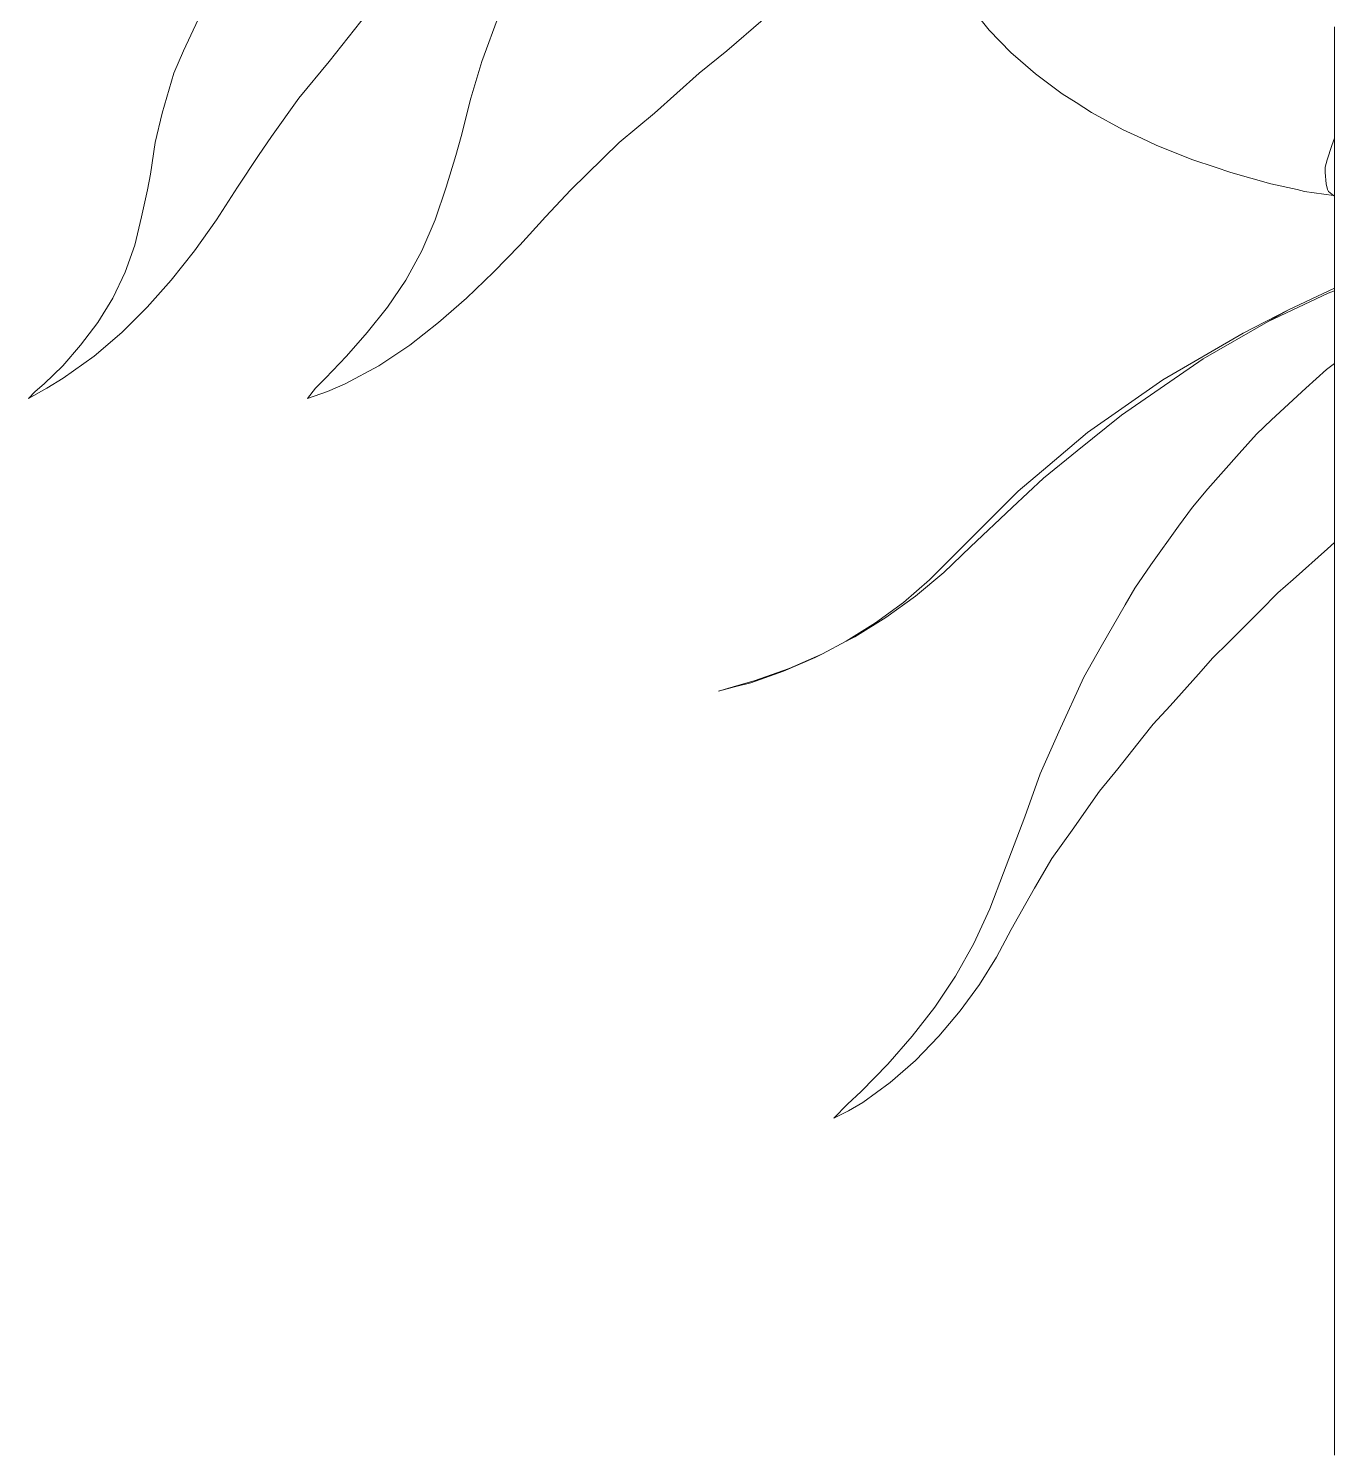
# Model space of a CAD drawing. Header units: metres. Extents: x 12.2 to 77.2, y 18.8 to 35.5.
# Drawn here: x 63.1296 to 63.3392, y 20.9084 to 21.1368 of the extents above; entities that cross this region are included whole.
import ezdxf

# ---------------------------------------------------------------- set-up
doc = ezdxf.new("R2010")
doc.units = ezdxf.units.M
doc.layers.add('0inne_gulv', color=7, linetype='Continuous', lineweight=13)

# ---------------------------------------------------------------- blocks, each defined once
blk = doc.blocks.new('One bedroom house bk')
for p, q in [((-8.62688, -2.25025), (-8.62079, -2.24253)), ((-8.60234, -2.25025), (-8.59955, -2.24253)), ((-8.52091, -2.2452), (-8.52329, -2.24228)), ((-8.6479, -2.24349), (-8.65024, -2.2485)), ((-8.55718, -2.24349), (-8.56302, -2.2485)), ((-8.51742, -2.2488), (-8.52091, -2.2452)), ((-8.4655, -2.26252), (-8.46548, -2.24466)), ((-8.65024, -2.2485), (-8.65178, -2.25211)), ((-8.56302, -2.2485), (-8.56745, -2.25211)), ((-8.51742, -2.2488), (-8.51591, -2.25011)), ((-8.51591, -2.25011), (-8.5135, -2.25222)), ((-8.65178, -2.25211), (-8.65365, -2.25852)), ((-8.63175, -2.25614), (-8.62688, -2.25025)), ((-8.60415, -2.25614), (-8.60234, -2.25025)), ((-8.56745, -2.25211), (-8.57462, -2.25852)), ((-8.5135, -2.25222), (-8.5092, -2.25542)), ((-8.63612, -2.26229), (-8.63175, -2.25614)), ((-8.60566, -2.26229), (-8.60415, -2.25614)), ((-8.50694, -2.25684), (-8.5092, -2.25542)), ((-8.5045, -2.25841), (-8.50694, -2.25684)), ((-8.65365, -2.25852), (-8.65478, -2.26326)), ((-8.57462, -2.25852), (-8.5803, -2.26326)), ((-8.49943, -2.26118), (-8.5045, -2.25841)), ((-8.49647, -2.26252), (-8.49943, -2.26118)), ((-8.65556, -2.2683), (-8.65478, -2.26326)), ((-8.63822, -2.26534), (-8.63612, -2.26229)), ((-8.60651, -2.26534), (-8.60566, -2.26229)), ((-8.58553, -2.2683), (-8.5803, -2.26326)), ((-8.494, -2.26371), (-8.49647, -2.26252)), ((-8.494, -2.26371), (-8.48822, -2.26603)), ((-8.46591, -2.26371), (-8.46666, -2.26603)), ((-8.46591, -2.26371), (-8.4655, -2.26252)), ((-8.4655, -2.26252), (-8.46548, -2.2625)), ((-8.46548, -2.27185), (-8.4655, -2.26252)), ((-8.6416, -2.27041), (-8.63822, -2.26534)), ((-8.60807, -2.27041), (-8.60651, -2.26534)), ((-8.48822, -2.26603), (-8.48462, -2.26719)), ((-8.46666, -2.26603), (-8.467, -2.26719)), ((-8.65604, -2.27085), (-8.65556, -2.2683)), ((-8.58806, -2.27085), (-8.58553, -2.2683)), ((-8.48212, -2.26807), (-8.48462, -2.26719)), ((-8.4757, -2.2699), (-8.48212, -2.26807)), ((-8.46701, -2.26807), (-8.467, -2.26719)), ((-8.46684, -2.2699), (-8.46701, -2.26807)), ((-8.6416, -2.27041), (-8.64495, -2.27565)), ((-8.60807, -2.27041), (-8.60983, -2.27565)), ((-8.4757, -2.2699), (-8.47146, -2.2708)), ((-8.46684, -2.2699), (-8.4666, -2.2708)), ((-8.65604, -2.27085), (-8.65697, -2.27516)), ((-8.58806, -2.27085), (-8.59215, -2.27516)), ((-8.47146, -2.2708), (-8.4703, -2.27109)), ((-8.4703, -2.27109), (-8.46564, -2.27173)), ((-8.4666, -2.2708), (-8.46645, -2.27109)), ((-8.46645, -2.27109), (-8.46564, -2.27173)), ((-8.46564, -2.27173), (-8.46548, -2.27185)), ((-8.46548, -2.28661), (-8.46548, -2.27185)), ((-8.65808, -2.27971), (-8.65697, -2.27516)), ((-8.59624, -2.27971), (-8.59215, -2.27516)), ((-8.6485, -2.28063), (-8.64495, -2.27565)), ((-8.61199, -2.28063), (-8.60983, -2.27565)), ((-8.65962, -2.28407), (-8.65808, -2.27971)), ((-8.60048, -2.28407), (-8.59624, -2.27971)), ((-8.65221, -2.28532), (-8.6485, -2.28063)), ((-8.61457, -2.28532), (-8.61199, -2.28063)), ((-8.6616, -2.28822), (-8.65962, -2.28407)), ((-8.60484, -2.28822), (-8.60048, -2.28407)), ((-8.65221, -2.28532), (-8.65608, -2.28969)), ((-8.61457, -2.28532), (-8.61752, -2.28969)), ((-8.47296, -2.29015), (-8.46548, -2.28661)), ((-8.46548, -2.28705), (-8.46548, -2.28661)), ((-8.66401, -2.29214), (-8.6616, -2.28822)), ((-8.60931, -2.29214), (-8.60484, -2.28822)), ((-8.46652, -2.28744), (-8.47612, -2.29197)), ((-8.46548, -2.28705), (-8.46652, -2.28744)), ((-8.46548, -2.29872), (-8.46548, -2.28705)), ((-8.65608, -2.28969), (-8.66014, -2.29374)), ((-8.61752, -2.28969), (-8.62079, -2.29374)), ((-8.48015, -2.29387), (-8.47296, -2.29015)), ((-8.47296, -2.29015), (-8.47612, -2.29197)), ((-8.66401, -2.29214), (-8.66677, -2.29579)), ((-8.60931, -2.29214), (-8.61393, -2.29579)), ((-8.47612, -2.29197), (-8.48657, -2.29799)), ((-8.66677, -2.29579), (-8.66963, -2.29908)), ((-8.66014, -2.29374), (-8.66461, -2.29752)), ((-8.62079, -2.29374), (-8.6241, -2.29752)), ((-8.61393, -2.29579), (-8.6189, -2.29908)), ((-8.48015, -2.29387), (-8.49305, -2.30135)), ((-8.66956, -2.30107), (-8.66461, -2.29752)), ((-8.62745, -2.30107), (-8.6241, -2.29752)), ((-8.49968, -2.30699), (-8.48657, -2.29799)), ((-8.67259, -2.302), (-8.66963, -2.29908)), ((-8.62431, -2.302), (-8.6189, -2.29908)), ((-8.47008, -2.30268), (-8.46677, -2.2997)), ((-8.46548, -2.29872), (-8.46677, -2.2997)), ((-8.46548, -2.32745), (-8.46548, -2.29872)), ((-8.67514, -2.30435), (-8.67217, -2.30265)), ((-8.67259, -2.302), (-8.67404, -2.30323)), ((-8.66956, -2.30107), (-8.67217, -2.30265)), ((-8.63032, -2.30435), (-8.62907, -2.30265)), ((-8.62745, -2.30107), (-8.62907, -2.30265)), ((-8.62431, -2.302), (-8.62713, -2.30323)), ((-8.50512, -2.30981), (-8.49305, -2.30135)), ((-8.47558, -2.30775), (-8.47008, -2.30268)), ((-8.67514, -2.30435), (-8.67404, -2.30323)), ((-8.63032, -2.30435), (-8.62713, -2.30323)), ((-8.49968, -2.30699), (-8.50681, -2.31275)), ((-8.47558, -2.30775), (-8.47801, -2.31005)), ((-8.51151, -2.31518), (-8.50512, -2.30981)), ((-8.47801, -2.31005), (-8.48081, -2.31317)), ((-8.50681, -2.31275), (-8.51222, -2.3171)), ((-8.48081, -2.31317), (-8.4858, -2.31886)), ((-8.51627, -2.31919), (-8.51151, -2.31518)), ((-8.51724, -2.32183), (-8.51222, -2.3171)), ((-8.52066, -2.3236), (-8.51627, -2.31919)), ((-8.4858, -2.31886), (-8.48829, -2.32177)), ((-8.52391, -2.32814), (-8.51724, -2.32183)), ((-8.48829, -2.32177), (-8.49052, -2.32483)), ((-8.52288, -2.32582), (-8.52066, -2.3236)), ((-8.49495, -2.33105), (-8.49052, -2.32483)), ((-8.52661, -2.32954), (-8.52288, -2.32582)), ((-8.46548, -2.32745), (-8.4666, -2.32847)), ((-8.46548, -2.47393), (-8.46548, -2.32745)), ((-8.52661, -2.32954), (-8.53051, -2.33345)), ((-8.5282, -2.33226), (-8.52391, -2.32814)), ((-8.4666, -2.32847), (-8.47212, -2.3334)), ((-8.53275, -2.33605), (-8.5282, -2.33226)), ((-8.49754, -2.33479), (-8.49495, -2.33105)), ((-8.5347, -2.33706), (-8.53051, -2.33345)), ((-8.47212, -2.3334), (-8.47456, -2.33552)), ((-8.53752, -2.3395), (-8.53275, -2.33605)), ((-8.49911, -2.33746), (-8.49754, -2.33479)), ((-8.4774, -2.33842), (-8.47456, -2.33552)), ((-8.53917, -2.34036), (-8.5347, -2.33706)), ((-8.49911, -2.33746), (-8.50293, -2.34412)), ((-8.48248, -2.34348), (-8.4774, -2.33842)), ((-8.53917, -2.34036), (-8.54389, -2.34331)), ((-8.5425, -2.34259), (-8.53752, -2.3395)), ((-8.54389, -2.34331), (-8.54767, -2.34531)), ((-8.54389, -2.34331), (-8.5425, -2.34259)), ((-8.48502, -2.34594), (-8.48248, -2.34348)), ((-8.54883, -2.34592), (-8.55392, -2.34813)), ((-8.54779, -2.34537), (-8.55304, -2.34767)), ((-8.54883, -2.34592), (-8.54779, -2.34537)), ((-8.54779, -2.34537), (-8.54767, -2.34531)), ((-8.50293, -2.34412), (-8.50571, -2.34908)), ((-8.48731, -2.34856), (-8.48502, -2.34594)), ((-8.5592, -2.34995), (-8.55392, -2.34813)), ((-8.55866, -2.34968), (-8.55304, -2.34767)), ((-8.56437, -2.35129), (-8.56148, -2.35047)), ((-8.56437, -2.35129), (-8.56181, -2.35064)), ((-8.5592, -2.34995), (-8.56181, -2.35064)), ((-8.55866, -2.34968), (-8.56148, -2.35047)), ((-8.50571, -2.34908), (-8.50972, -2.35782)), ((-8.49189, -2.35366), (-8.48731, -2.34856)), ((-8.49189, -2.35366), (-8.4946, -2.35659)), ((-8.4946, -2.35659), (-8.49624, -2.35871)), ((-8.50972, -2.35782), (-8.51271, -2.36457)), ((-8.50027, -2.36377), (-8.49624, -2.35871)), ((-8.50323, -2.36737), (-8.50027, -2.36377)), ((-8.51522, -2.37147), (-8.51271, -2.36457)), ((-8.50758, -2.37363), (-8.50323, -2.36737)), ((-8.51648, -2.37488), (-8.51522, -2.37147)), ((-8.51648, -2.37488), (-8.51861, -2.3805)), ((-8.51087, -2.37817), (-8.50758, -2.37363)), ((-8.51367, -2.38295), (-8.51087, -2.37817)), ((-8.52081, -2.38628), (-8.51861, -2.3805)), ((-8.51506, -2.3854), (-8.51367, -2.38295)), ((-8.52339, -2.39181), (-8.52081, -2.38628)), ((-8.51738, -2.38958), (-8.51506, -2.3854)), ((-8.51738, -2.38958), (-8.51976, -2.39403)), ((-8.52634, -2.39707), (-8.52339, -2.39181)), ((-8.5225, -2.39838), (-8.51976, -2.39403)), ((-8.52965, -2.40203), (-8.52634, -2.39707)), ((-8.52559, -2.40262), (-8.5225, -2.39838)), ((-8.52965, -2.40203), (-8.53328, -2.4067)), ((-8.52559, -2.40262), (-8.52901, -2.40671)), ((-8.53328, -2.4067), (-8.53721, -2.4112)), ((-8.52901, -2.40671), (-8.53275, -2.41061)), ((-8.54146, -2.41556), (-8.53721, -2.4112)), ((-8.53275, -2.41061), (-8.53681, -2.41416)), ((-8.54122, -2.41735), (-8.53681, -2.41416)), ((-8.54146, -2.41556), (-8.54366, -2.4176)), ((-8.54583, -2.41984), (-8.54366, -2.4176)), ((-8.54583, -2.41984), (-8.54351, -2.4187)), ((-8.54122, -2.41735), (-8.54351, -2.4187))]:
    blk.add_line(p, q)

msp = doc.modelspace()

# ---------------------------------------------------------------- block references
at = {"layer": '0inne_gulv'}
msp.add_blockref('One bedroom house bk', (71.80473, 23.38176), dxfattribs=at)

doc.saveas('drawing.dxf')
